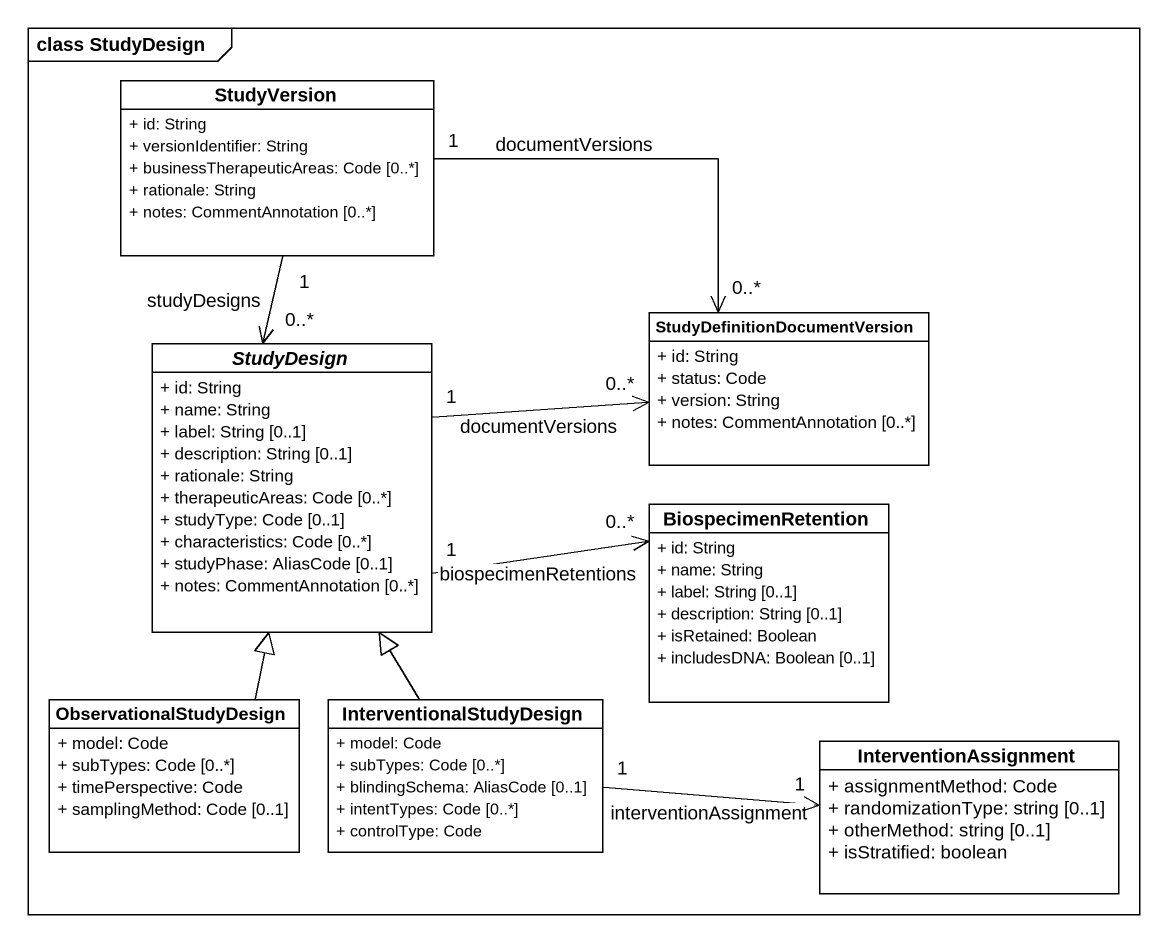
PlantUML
@startuml
mainframe class StudyDesign
hide circle
hide empty members
skinparam classAttributeIconSize 0
class StudyVersion {
  + id: String
  + versionIdentifier: String
  + businessTherapeuticAreas: Code [0..*]
  + rationale: String
  + notes: CommentAnnotation [0..*]
}
abstract class StudyDesign {
  + id: String
  + name: String
  + label: String [0..1]
  + description: String [0..1]
  + rationale: String
  + therapeuticAreas: Code [0..*]
  + studyType: Code [0..1]
  + characteristics: Code [0..*]
  + studyPhase: AliasCode [0..1]
  + notes: CommentAnnotation [0..*]
}
class "StudyDefinitionDocumentVersion" as StudyDefinitionDocumentVersi {
  + id: String
  + status: Code
  + version: String
  + notes: CommentAnnotation [0..*]
}
class BiospecimenRetention {
  + id: String
  + name: String
  + label: String [0..1]
  + description: String [0..1]
  + isRetained: Boolean
  + includesDNA: Boolean [0..1]
}
class ObservationalStudyDesign {
  + model: Code
  + subTypes: Code [0..*]
  + timePerspective: Code
  + samplingMethod: Code [0..1]
}
class InterventionalStudyDesign {
  + model: Code
  + subTypes: Code [0..*]
  + blindingSchema: AliasCode [0..1]
  + intentTypes: Code [0..*]
  + controlType: Code
}
class InterventionAssignment {
  + assignmentMethod: Code
  + randomizationType: string [0..1]
  + otherMethod: string [0..1]
  + isStratified: boolean
}
StudyVersion "1" --> "0..*" StudyDesign : studyDesigns
StudyVersion "1" -right-> "0..*" StudyDefinitionDocumentVersi : documentVersions
StudyDesign "1" -right-> "0..*" StudyDefinitionDocumentVersi : documentVersions
StudyDesign "1" -right-> "0..*" BiospecimenRetention : biospecimenRetentions
ObservationalStudyDesign -up-|> StudyDesign
InterventionalStudyDesign -up-|> StudyDesign
InterventionalStudyDesign "1" -right-> "1" InterventionAssignment : interventionAssignment
@enduml
